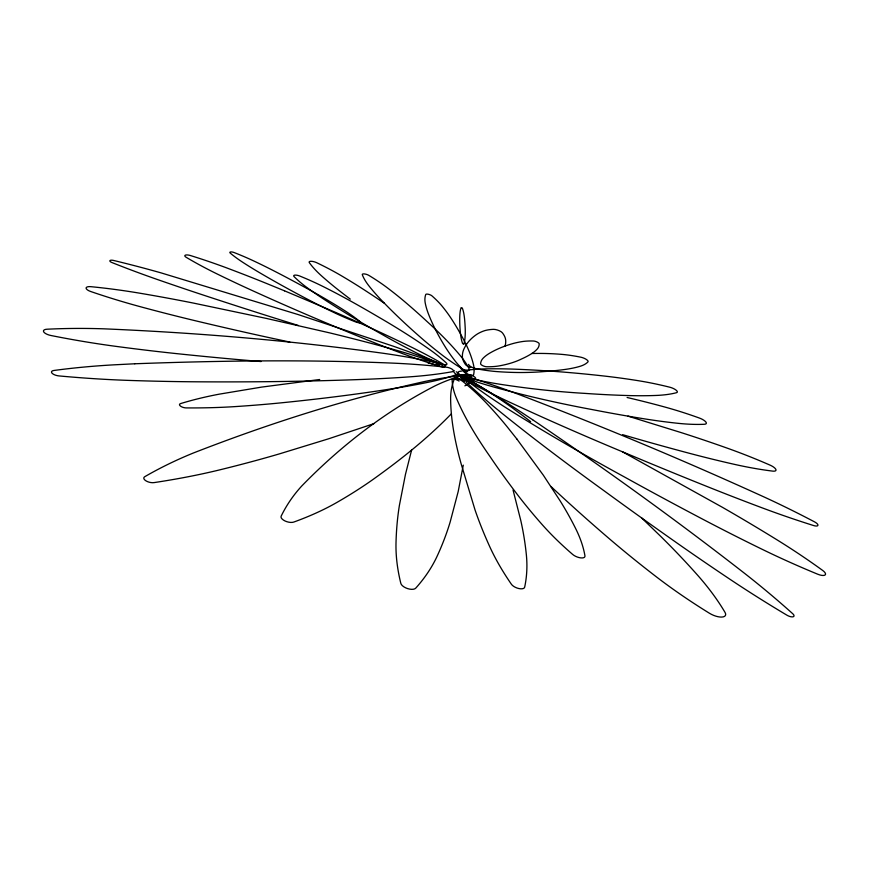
<?xml version="1.0" encoding="UTF-8"?>
<svg xmlns="http://www.w3.org/2000/svg" width="869" height="869" viewBox="0 0 869 869"><rect width="100%" height="100%" fill="white"/><g stroke="black" fill="none" stroke-linecap="round" stroke-linejoin="round"><path stroke-width="1.3" d="M463.275 465.143L458.191 491.55L450.196 521.889A2977.476 799.219 -0.3 0 1 437.216 556.008A592.647 248.545 10 0 1 415.719 588.172A8.082 3.834 19.3 0 1 407.626 588.606A8.082 3.834 19.3 0 1 400.826 583.371A579.873 236.162 27.7 0 1 396.014 542.691A2508.314 677.081 36.2 0 1 399.392 505.421L405.454 474.42L411.656 449.892M451.38 413.785C427.526 438.421 400.544 459.831 372.671 479.71A1819.306 477.081 5.6 0 1 337.009 502.369A548.057 204.552 10.8 0 1 293.744 522.073A7.441 3.411 16.7 0 1 285.065 520.987A7.441 3.411 16.7 0 1 281.154 516.164A625.908 277.656 27.6 0 1 301.728 486.021C340.333 446.297 384.956 411.754 434.228 386.271A527.7 200.391 25.6 0 1 463.905 375.05A5.649 1.977 19 0 1 471.726 376.918M373.898 423.659L328.862 438.715L279.883 453.737A2405.989 491.224 7 0 1 220.65 469.64A730.753 236.792 9.9 0 1 154.041 482.61A6.604 2.987 14 0 1 145.862 480.785A6.604 2.987 14 0 1 144.732 476.712A1127.05 568.652 34.1 0 1 193.505 452.945C268.575 423.681 345.656 399.034 424.344 381.578A894.06 366.023 30 0 1 467.587 374.735A4.899 1.716 19.1 0 1 473.442 376.19A4.899 1.716 19.1 0 1 475.343 378.917A607.051 186.27 12.8 0 1 464.893 385.847M319.694 379.503L261.656 387.096L219.39 394.135A567.131 273.865 23.4 0 0 180.556 403.596A4.79 1.955 14.9 0 0 180.491 406.105A4.79 1.955 14.9 0 0 186.205 407.909A425.093 139.822 13 0 0 236.064 406.54A1025.127 261.971 11.2 0 0 283.109 402.64A2452.97 426.625 9.6 0 0 396.546 388.041A974.192 248.338 11.8 0 0 430.481 381.784A382.675 120.476 14.9 0 0 457.637 374.17A3.965 1.39 18.8 0 0 456.258 371.769M462.558 374.941L462.612 374.941A3.661 1.282 19 0 0 460.766 375.929A5.214 1.825 19 0 0 462.851 378.765A303.553 91.093 20.4 0 0 507.453 401.163A716.328 172.344 21 0 0 566.099 427.689A801.033 184.5 21 0 0 631.698 455.628A1051.055 213.893 21 0 0 707.312 486.607A647.774 161.536 21.4 0 0 762.015 507.8A313.068 93.211 22.1 0 0 813.656 525.56A5.572 1.934 23.9 0 0 817.935 525.321A5.572 1.934 23.9 0 0 814.568 521.889A474.137 213.101 24.3 0 0 765.491 497.622C683.153 460.07 599.599 425.137 515.002 393.016A453.531 205.127 19.7 0 0 465.719 376.071A5.214 1.825 19 0 0 460.755 375.94M289.779 342.06L270.552 337.932A890.225 198.903 15.8 0 1 195.536 320.791A533.588 143.168 15.7 0 1 141.028 306.898A250.848 78.406 15.2 0 1 90.756 291.528A7.082 2.509 13.9 0 1 86.096 288.063A7.082 2.509 13.9 0 1 90.919 286.683A332.957 141.126 14.7 0 1 140.506 293.32A1337.358 951.62 16.4 0 1 193.515 303.096L266.348 318.412L329.72 332.892A2084.101 1855.022 45.6 0 1 387.737 347.828A316.327 131.936 18.3 0 1 433.957 362.047A6.485 2.27 18.5 0 1 439.138 366.446M627.983 416.132L681.524 432.708A842.832 419.434 27.9 0 1 727.549 448.263A247.611 93.417 23.4 0 1 770.086 465.143A7.745 2.564 22.9 0 1 775.876 469.445A7.745 2.564 22.9 0 1 772.693 471.117A195.873 60.374 21.2 0 1 733.686 464.187A422.486 116.631 20 0 1 688.194 452.977A707.42 168.673 19.1 0 1 622.649 434.674M298.447 325.517L273.681 317.772A1109.941 214.317 17.7 0 1 204.899 295.601A692.202 164.752 17.2 0 1 156.474 279.188A338.725 97.013 16.3 0 1 111.862 262.514A3.726 1.26 14.3 0 1 109.95 260.602A3.726 1.26 14.3 0 1 113.622 260.461A555.921 251.782 12.4 0 1 161.123 272.899L298.252 314.6L392.907 346.079A538.715 252.325 16.8 0 1 437.248 362.601A3.595 1.249 18.6 0 1 439.747 364.676A3.595 1.249 18.6 0 1 436.825 365.045A333.555 96.785 17.7 0 1 428.069 362.938M622.53 451.826L722.367 507.279A2797.322 2274.412 -35.6 0 1 775.181 538.704A421.899 194.048 22.7 0 1 822.758 570.499A7.951 2.922 24.6 0 1 825.072 575.006A7.951 2.922 24.6 0 1 817.783 574.235A305.084 95.894 23.4 0 1 760.321 548.404A646.188 169.531 23.1 0 1 701.978 518.804A1093.854 232.001 23.2 0 1 624.985 477.266A804.249 194.352 22.9 0 1 560.961 441.148A711.602 179.72 22.7 0 1 506.66 408.191A285.119 88.725 21.3 0 1 468.934 382.002A6.941 2.444 19.1 0 1 472.291 378.906M641.67 517.967L660.321 535.999A1340.921 733.197 2.3 0 1 697.21 574.757A358.158 166.772 19.2 0 1 725.028 612.406A11.851 4.91 24.2 0 1 721.867 617.066A11.851 4.91 24.2 0 1 709.484 613.275A299.457 105.844 24.5 0 1 655.639 576.277A677.288 199.338 25.6 0 1 607.181 536.901A1318.599 303.759 26.9 0 1 550.859 486.401M459.82 366.436L459.962 366.685A10.906 3.769 19 0 0 467.348 371.758M513.058 490.04L520.792 520.531A2620.328 859.756 -2.4 0 1 526.332 554.574A510.07 226.972 12.2 0 1 524.659 587.194A7.321 3.302 21.2 0 1 518.836 588.541A7.321 3.302 21.2 0 1 511.406 584.261A458.56 173.442 26.1 0 1 489.562 546.275A1360.908 389.79 30.9 0 1 475.05 509.984L461.341 464.524A2209.139 517.24 32.3 0 1 453.27 428.699A1611.995 423.268 31 0 1 450.631 399.36A395.699 136.466 23.8 0 1 454.378 378.949A5.692 2.01 18.9 0 1 458.908 378.504A5.692 2.01 18.9 0 1 464.622 381.361M530.655 421.65A1241.79 620.998 3.8 0 0 513.47 408.712A319.205 130.926 16.6 0 0 472.519 381.915A9.526 3.367 19 0 0 462.33 378.732M454.15 379.058A6.05 2.151 18.9 0 1 459.06 381.089M465.751 373.301A6.985 2.422 19 0 1 463.818 371.628M462.449 368.749A5.659 1.955 18.9 0 1 460.603 368.63M384.489 303.346A1932.515 793.766 -1.5 0 0 365.577 290.746A503.14 190.463 12.5 0 0 341.56 275.864A170.53 57.81 15.8 0 0 316.75 262.731A5.214 1.629 16.9 0 0 311.08 261.297A5.214 1.629 16.9 0 0 309.353 262.666A148.838 45.47 18.5 0 0 321.497 275.831A343.874 98.316 20.1 0 0 339.605 290.93A626.745 159.885 21.7 0 0 350.294 299.132M443.092 367.359A6.441 2.249 18.6 0 0 435.749 362.558A439.008 192.831 20.9 0 0 383.403 353.303C290.757 340.561 197.415 332.784 103.998 328.83A482.979 233.511 16.7 0 0 46.991 329.221A7.658 2.911 13 0 0 43.722 331.915A7.658 2.911 13 0 0 50.88 335.488A348.23 109.939 13.7 0 0 115.925 346.362A752.63 193.483 13.6 0 0 181.632 354.15A1343.137 269.477 13.2 0 0 261.08 361.547M531.871 353.487A315.708 97.143 16.2 0 1 521.867 358.821A219.26 69.314 17.1 0 1 511.265 363.003A191.169 60.906 17.4 0 1 499.088 365.903A71.28 23.604 18.6 0 1 486.77 366.751A4.03 1.369 19.2 0 1 482.697 365.653A4.03 1.369 19.2 0 1 480.611 363.698A73.213 24.799 20 0 1 483.251 358.082A179.068 60.863 21.3 0 1 489.345 353.39A366.533 125.451 23.6 0 1 512.015 343.82A176.581 59.103 21.4 0 1 522.019 341.615A70.747 23.105 20.2 0 1 533.349 341.006A3.78 1.206 19.6 0 1 537.129 342.038A3.78 1.206 19.6 0 1 539.182 343.831A68.879 22.051 18.9 0 1 537.248 349.001A164.48 52.162 17.8 0 1 531.871 353.487A487.998 181.664 24.9 0 1 542.158 353.444A223.148 77.689 22 0 1 561.244 354.324A88.366 29.253 20.7 0 1 580.688 357.17A5.931 1.879 20.2 0 1 586.303 359.429A5.931 1.879 20.2 0 1 587.933 361.917A83.554 26.461 19.3 0 1 579.601 366.446A192.223 59.309 18.2 0 1 565.969 369.314A354.433 103.574 16.8 0 1 543.603 371.595A252.173 76.863 17.5 0 1 521.302 372.519A222.062 68.542 17.8 0 1 497.644 371.65A86.661 28.471 18.7 0 1 476.179 368.695A6.344 2.172 19.1 0 1 468.543 364.372M454.226 370.542A7.995 2.792 18.9 0 0 460.059 376.179A151.673 48.827 19 0 0 497.611 388.085A373.561 106.29 18.5 0 0 543.896 399.61A420.553 116.707 18.4 0 0 591.637 409.473A568.652 146.068 18 0 0 642.821 418.597A328.102 94.612 19.1 0 0 677.147 423.225A148.056 46.1 20.4 0 0 704.455 424.268A7.647 2.477 21.8 0 0 705.802 421.921A7.647 2.477 21.8 0 0 699.404 418.054A173.289 61.417 22.3 0 0 664.405 406.92A507.757 209.874 24.9 0 0 627.103 397.502M460.233 376.766A7.778 2.726 19 0 1 461.211 375.614M470.683 367.554A6.181 2.118 19 0 1 465.404 364.448A61.58 20.834 19.6 0 1 462.395 356.855A140.376 47.089 20.6 0 1 463.568 349.914A268.608 89.301 22.1 0 1 475.875 334.989A138.301 45.699 20.6 0 1 483.37 331.111A59.353 19.346 19.7 0 1 493.364 329.34A5.768 1.847 19.2 0 1 502.401 332.838A58.929 19.118 18.6 0 1 505.617 339.736A135.749 44.243 17.7 0 1 505.03 346.079M134.793 363.774L113.676 364.85A791.8 443.635 23 0 0 53.824 370.487A6.17 2.477 12.9 0 0 52.075 373.236A6.17 2.477 12.9 0 0 58.896 375.908A504.585 155.051 12.5 0 0 129.112 380.416A1154.195 267.294 11.7 0 0 196.828 381.806A2510.563 397.437 10.9 0 0 361.656 379.46A1092.181 253.976 12.4 0 0 411.482 376.712A447.959 133.902 14.8 0 0 452.412 371.704A4.942 1.727 18.8 0 0 452.456 369.455A4.942 1.727 18.8 0 0 446.709 367.261A696.112 323.072 25.8 0 0 394.743 363.209C308.147 359.473 221.389 360.57 134.793 363.774M463.84 344.005L462.623 343.646A207.615 66.609 21.2 0 1 461.102 337.856A535.043 160.265 24.3 0 1 460.331 332.186A1336.424 333.044 28.6 0 1 459.755 317.142A527.277 156.398 24.1 0 1 460.092 312.156A201.217 62.742 21 0 1 461.135 307.637L462.297 307.984A208.071 66.522 16.3 0 1 463.753 313.231A580.742 182.251 12.5 0 1 464.524 318.543A1864.396 481.122 5.6 0 1 465.089 326.06A890.497 269.922 9.9 0 1 465.263 332.773A714.046 222.551 11.2 0 1 464.904 338.975A214.708 70.823 16.2 0 1 463.84 344.005M284.532 290.833L266.685 283.522A1033.426 526.082 6.9 0 0 228.004 268.402A274.169 103.259 14.3 0 0 190.485 255.551A4.921 1.608 15.4 0 0 185.379 255.149A4.921 1.608 15.4 0 0 186.183 257.3A210.32 63.437 17.1 0 0 216.338 273.572A456.964 122.344 18.4 0 0 252.238 290.539A769.011 175.962 19.3 0 0 360.407 337.107A459.451 123.865 18.8 0 0 400.967 353.01A212.796 65.848 18.5 0 0 440.029 366.392A5.018 1.749 18.6 0 0 444.754 366.566A5.018 1.749 18.6 0 0 443.114 364.002A276.005 109.288 16.5 0 0 410.157 346.525A1478.582 867.186 1.1 0 0 367.207 326.375A2893.672 1736.979 -18.1 0 0 320.064 305.79L284.532 290.833M532.61 419.738L517.403 409.668A745.548 361.982 11.8 0 0 472.703 382.11A4.432 1.564 19.1 0 0 467.392 380.633A4.432 1.564 19.1 0 0 466.599 382.447A453.585 134.358 22.8 0 0 499.219 411.037A1241.551 268.738 25.2 0 0 546.21 447.893A1453.348 292.929 25.5 0 0 603.108 490.073A2268.796 365.577 26.1 0 0 673.736 540.724A1120.391 256.703 25.5 0 0 728.895 578.558A504.237 152.39 24.9 0 0 786.945 615.198A5.42 2.14 25 0 0 793.06 616.794A5.42 2.14 25 0 0 792.767 613.753A838.683 487.563 15.5 0 0 746.504 574.854C677.07 520.65 605.53 469.141 532.61 419.738M516.838 438.975L507.626 427.374A986.652 416.566 6.7 0 0 486.51 403.227A286.433 112.34 15.9 0 0 462.688 381.339A6.17 2.183 18.9 0 0 456.116 378.612A6.17 2.183 18.9 0 0 452.13 379.623A253.726 87.248 22 0 0 456.551 398.502A767.001 227.7 26.3 0 0 469.879 425.071A912.689 258.897 27 0 0 489.997 456.518A1515.373 362.96 28.9 0 0 517.815 495.124A681.383 212.699 26.3 0 0 542.484 524.952A281.469 103.683 23.8 0 0 572.671 554.433A7.452 3.139 21.8 0 0 580.709 557.876A7.452 3.139 21.8 0 0 584.956 555.888A316.913 139.29 16.6 0 0 575.941 529.145A1049.274 467.924 5.7 0 0 560.049 500.74L543.353 475.234L516.838 438.975M459.017 374.115A6.941 2.422 19 0 0 465.665 377.331A164.697 52.705 18.5 0 0 501.891 384.543A413.557 116.598 17.4 0 0 543.712 389.975A468.445 128.677 17.1 0 0 585.109 393.396A645.015 163.285 16.4 0 0 628.124 395.547A359.136 102.346 18 0 0 655.823 395.46A157.604 48.186 19.7 0 0 676.538 392.69A6.398 2.01 21.3 0 0 676.125 390.17A6.398 2.01 21.3 0 0 669.793 387.216A183.392 62.796 22.4 0 0 637.944 380.644A551.207 213.948 26 0 0 605.259 376.158A2605.762 1068.11 44 0 0 516.197 369.227A561.515 226.69 25.7 0 0 485.174 368.88A191.441 70.204 21.2 0 0 459.516 371.421A6.941 2.422 19 0 0 459.017 374.115M445.927 364.839A4.888 1.695 18.6 0 0 446.286 362.938A145.634 52.857 17.1 0 0 429.905 349.707A491.767 200.142 13.2 0 0 405.975 333.685A605.421 254.4 11.8 0 0 378.591 317.087A1207.465 561.005 4.2 0 0 347.035 299.088A402.858 156.214 13.8 0 0 323.464 286.716A141.756 49.218 16 0 0 299.794 276.049A4.638 1.499 16.7 0 0 294.895 275.125A4.638 1.499 16.7 0 0 294.113 276.646A125.049 39.214 18 0 0 308.213 288.475A286.422 84.304 19.3 0 0 327.461 301.576A512.395 136.237 20.5 0 0 390.04 338.921A289.757 86.129 19.6 0 0 415.263 352.303A128.579 41.614 18.9 0 0 440.909 363.97A4.888 1.695 18.6 0 0 445.927 364.839M467.435 370.618A4.519 1.564 19 0 0 469.434 369.477A174.865 62.09 16.8 0 0 460.527 355.921A599.252 224.865 11.6 0 0 445.178 338.932A747.807 283.12 9.9 0 0 426.494 321.019A1635.99 599.892 2.2 0 0 404.433 301.467A482.567 174.191 12.8 0 0 387.378 287.845A166.348 55.486 16.2 0 0 368.912 275.43A4.106 1.282 17.5 0 0 364.393 273.931A4.106 1.282 17.5 0 0 362.308 274.723A149.066 45.731 19.1 0 0 369.01 285.977A354.976 102.824 21 0 0 380.459 299.142A677.755 175.429 23.1 0 0 422.671 339.182A362.536 106.539 21.4 0 0 441.387 354.465A156.713 50.348 19.9 0 0 462.449 368.977A4.519 1.564 19 0 0 467.435 370.618M470.759 375.18A3.9 1.358 19 0 0 473.594 374.767A162.351 56.409 17 0 0 473.355 364.154A517.555 179.394 12.7 0 0 468.695 350.272A628.504 216.772 11.5 0 0 461.222 335.282A1150.002 377.581 7.1 0 0 451.348 318.717A423.876 143.743 13.7 0 0 442.788 306.996A153.596 50.25 16.8 0 0 431.969 295.884A3.509 1.097 18.3 0 0 428.384 294.276A3.509 1.097 18.3 0 0 425.756 294.504A144.917 45.297 19.9 0 0 425.256 303.129A360.494 108.668 22.1 0 0 428.352 313.698A744.776 203.303 25 0 0 445.33 347.035A369.151 113.209 22.4 0 0 454.53 360.211A153.172 50.369 20.4 0 0 466.74 373.344A3.9 1.358 19 0 0 470.759 375.18M359.473 322.584A3.367 1.141 17.5 0 0 359.538 321.226A133.869 47.284 16.1 0 0 344.939 310.798A455.226 178.612 12.6 0 0 324.333 298.252A560.103 226.353 11.4 0 0 300.946 285.195A1086.684 483.273 5.1 0 0 274.017 270.932A374.756 140.995 13.2 0 0 254.074 261.113A131.708 44.84 15.2 0 0 234.13 252.553A3.259 1.043 15.9 0 0 230.589 251.956A3.259 1.043 15.9 0 0 230.263 253.118A116.022 35.901 17.1 0 0 243.45 262.742A266.522 77.699 18.2 0 0 260.407 273.17A475.549 126.146 19.4 0 0 313.85 302.542A268.478 78.96 18.5 0 0 334.804 312.927A118.054 37.541 17.8 0 0 355.91 322.03A3.367 1.141 17.5 0 0 359.473 322.584"/></g></svg>
